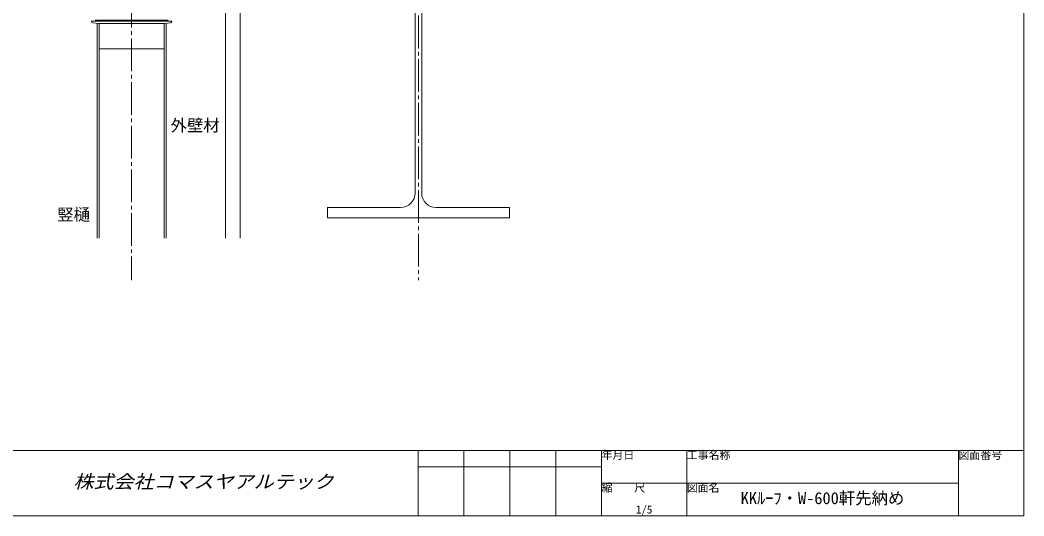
# Model space of a CAD drawing. Units: millimetres, scale not verified. Extents: x -1084 to 5209, y -2477 to 957.
# Drawn here: x -364 to 1015, y -837 to -155 of the extents above; entities that cross this region are included whole.
import ezdxf
from ezdxf.enums import TextEntityAlignment as Align

# ---------------------------------------------------------------- set-up
doc = ezdxf.new("R2010")
doc.units = ezdxf.units.MM
doc.header["$LTSCALE"] = 5
doc.linetypes.add('CHAIN2', pattern=[12, 9, -1, 1, -1])
doc.linetypes.add('USER1', pattern=[84, 63, -21])
doc.layers.add('0-0_0', color=7, linetype='Continuous', lineweight=18)
doc.styles.add('HG丸ｺﾞｼｯｸM-PRO', font='')
doc.styles.add('ＭＳ ゴシック', font='')
doc.styles.get('HG丸ｺﾞｼｯｸM-PRO').set_extended_font_data('HG丸ｺﾞｼｯｸM-PRO')
doc.styles.get('ＭＳ ゴシック').set_extended_font_data('MS Gothic')

msp = doc.modelspace()

# ---------------------------------------------------------------- linework, layer by layer
at = {"layer": '0-0_0'}
for p, q in [((1015, 558.15), (1015, -836.85)), ((-81.8, -44.35), (-81.8, -454.955)), ((-61.8, -44.35), (-61.8, -454.955)), ((-210.749, -154.921), (-261.055, -154.921)), ((-210.749, -154.921), (-160.443, -154.921)), ((-945, -746.85), (1015, -746.85)), ((182.781, -746.85), (182.781, -836.85)), ((245.781, -746.85), (245.781, -836.85)), ((308.782, -746.85), (308.782, -836.85)), ((371.782, -746.85), (371.782, -836.85)), ((434.781, -746.85), (434.781, -836.85)), ((551.78, -746.85), (551.78, -836.85)), ((925, -746.85), (925, -836.85)), ((434.781, -769.35), (182.781, -769.35)), ((434.781, -791.85), (925, -791.85)), ((1015, -836.85), (-945, -836.85))]:
    msp.add_line(p, q, dxfattribs=at)
at = {"layer": '0-0_0', "color": 4, "linetype": 'CHAIN2'}
for p, q in [((183.2, 211.154), (183.2, -512.498)), ((-210.774, 119.744), (-210.774, -512.498))]:
    msp.add_line(p, q, dxfattribs=at)
at = {"layer": '0-0_0', "color": 4}
for p, q in [((178.7, -392.675), (178.7, -120.675)), ((187.7, -392.675), (187.7, -120.675)), ((-265.774, -156.773), (-265.774, -156.421)), ((-265.774, -156.421), (-155.774, -156.421)), ((-255.274, -159.539), (-264.061, -158.752)), ((-258.274, -159.539), (-258.274, -454.955)), ((-255.274, -159.539), (-166.274, -159.539)), ((-255.274, -159.539), (-255.274, -454.955)), ((-166.274, -159.539), (-157.487, -158.752)), ((-166.274, -159.539), (-166.274, -454.955)), ((-163.274, -159.539), (-163.274, -454.955)), ((-155.774, -156.773), (-155.774, -156.421)), ((158.7, -412.675), (58.2, -412.675)), ((58.2, -412.675), (58.2, -426.675)), ((207.7, -412.675), (308.2, -412.675))]:
    msp.add_line(p, q, dxfattribs=at)
at = {"layer": '0-0_0', "color": 4, "linetype": 'USER1'}
msp.add_line((-166.274, -159.539), (-166.274, -194.541), dxfattribs=at)
msp.add_lwpolyline([(-255.274, -159.539), (-255.274, -194.541), (-166.274, -194.541)], dxfattribs=at)
at = {"layer": '0-0_0', "color": 4}
msp.add_lwpolyline([(308.2, -412.675), (308.2, -426.675), (58.2, -426.675)], dxfattribs=at)
for centre, radius, start, end in [((-263.774, -156.773), 2, 180, 261.73773), ((-157.774, -156.773), 2, 278.26227, 0), ((158.7, -392.675), 20, 270, 0), ((207.7, -392.675), 20, 180, 270)]:
    msp.add_arc(centre, radius, start, end, dxfattribs=at)

# ---------------------------------------------------------------- texts
at = {"layer": '0-0_0', "style": 'ＭＳ ゴシック'}
for s, height, p in [('外壁材', 16.5, (-157.271, -313.03)), ('竪樋', 16.5, (-313.03, -435.519)), ('年月日', 11, (434.781, -761.85)), ('工事名称', 11, (551.78, -761.85)), ('図面番号', 11, (925, -761.85)), ('縮\u3000\u3000尺', 11, (434.782, -806.85)), ('図面名', 11, (551.78, -806.85)), ('KKﾙｰﾌ・W-600軒先納め', 16.5, (625.89, -825.6)), ('1/5', 11, (482.031, -836.85))]:
    msp.add_text(s, height=height, dxfattribs=at).set_placement(p, align=Align.BOTTOM_LEFT)
at = {"layer": '0-0_0', "color": 3, "style": 'HG丸ｺﾞｼｯｸM-PRO', "oblique": 15, "width": 1.1}
msp.add_text('株式会社コマスヤアルテック', height=18.33, dxfattribs=at).set_placement((-290.656, -804.35), align=Align.BOTTOM_LEFT)

doc.saveas('drawing.dxf')
